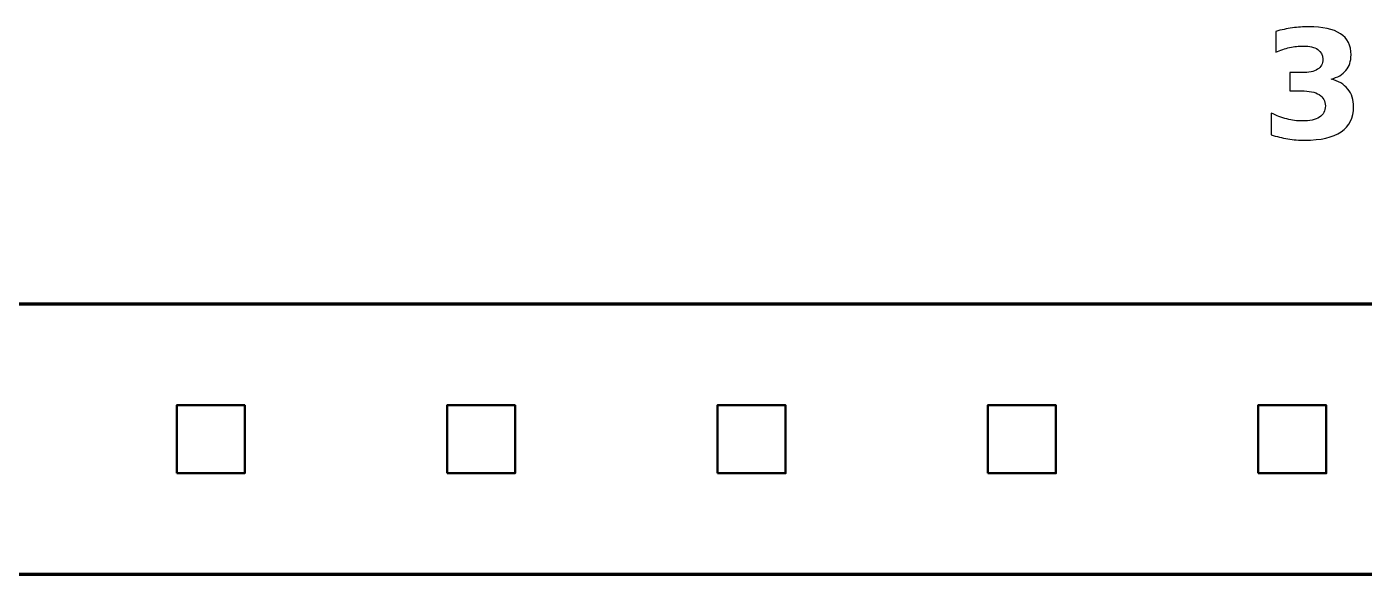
# Model space of a CAD drawing. Header units: centimetres. Extents: x -15.07 to -5.93, y -15.14 to -14.3.
# Drawn here: x -12.578 to -11.321, y -14.977 to -14.462 of the extents above; entities that cross this region are included whole.
import ezdxf

# ---------------------------------------------------------------- set-up
doc = ezdxf.new("R2010")
doc.units = ezdxf.units.CM
doc.header["$MEASUREMENT"] = 0
doc.layers.add('Layer 1', color=7, linetype='Continuous')

msp = doc.modelspace()

# ---------------------------------------------------------------- linework, layer by layer
at = {"layer": 'Layer 1', "color": 7, "lineweight": 100}
msp.add_lwpolyline([(-15.072, -14.977), (-5.928, -14.977), (-5.928, -14.723), (-15.072, -14.723), (-15.072, -14.977)], close=True, dxfattribs=at)
at = {"layer": 'Layer 1', "color": 7, "lineweight": 50}
for points in [[(-12.437, -14.882), (-12.373, -14.882), (-12.373, -14.818), (-12.437, -14.818), (-12.437, -14.882)], [(-12.183, -14.882), (-12.119, -14.882), (-12.119, -14.818), (-12.183, -14.818), (-12.183, -14.882)], [(-11.929, -14.882), (-11.865, -14.882), (-11.865, -14.818), (-11.929, -14.818), (-11.929, -14.882)], [(-11.675, -14.882), (-11.611, -14.882), (-11.611, -14.818), (-11.675, -14.818), (-11.675, -14.882)], [(-11.421, -14.882), (-11.357, -14.882), (-11.357, -14.818), (-11.421, -14.818), (-11.421, -14.882)]]:
    msp.add_lwpolyline(points, close=True, dxfattribs=at)
at = {"layer": 'Layer 1', "color": 250}
msp.add_open_spline([(-11.35248, -14.51124), (-11.34556, -14.51303), (-11.34027, -14.51616), (-11.33667, -14.52058), (-11.33667, -14.52058), (-11.33307, -14.52502), (-11.33126, -14.53064), (-11.33126, -14.53749), (-11.33126, -14.53749), (-11.33126, -14.54769), (-11.33517, -14.55545), (-11.34297, -14.56077), (-11.34297, -14.56077), (-11.35078, -14.56606), (-11.36217, -14.56872), (-11.37715, -14.56872), (-11.37715, -14.56872), (-11.38244, -14.56872), (-11.38773, -14.5683), (-11.39305, -14.56745), (-11.39305, -14.56745), (-11.39834, -14.5666), (-11.40358, -14.56531), (-11.40878, -14.56362), (-11.40878, -14.56362), (-11.40878, -14.56362), (-11.40878, -14.54315), (-11.40878, -14.54315), (-11.40878, -14.54315), (-11.40382, -14.54562), (-11.3989, -14.54751), (-11.39401, -14.54878), (-11.39401, -14.54878), (-11.38912, -14.55002), (-11.3843, -14.55066), (-11.37957, -14.55066), (-11.37957, -14.55066), (-11.37254, -14.55066), (-11.36715, -14.54943), (-11.36341, -14.54701), (-11.36341, -14.54701), (-11.35967, -14.54457), (-11.35779, -14.54109), (-11.35779, -14.53652), (-11.35779, -14.53652), (-11.35779, -14.53184), (-11.35972, -14.52829), (-11.36355, -14.52589), (-11.36355, -14.52589), (-11.36739, -14.52347), (-11.37305, -14.52227), (-11.38053, -14.52227), (-11.38053, -14.52227), (-11.38053, -14.52227), (-11.39114, -14.52227), (-11.39114, -14.52227), (-11.39114, -14.52227), (-11.39114, -14.52227), (-11.39114, -14.50517), (-11.39114, -14.50517), (-11.39114, -14.50517), (-11.39114, -14.50517), (-11.37999, -14.50517), (-11.37999, -14.50517), (-11.37999, -14.50517), (-11.37331, -14.50517), (-11.36837, -14.50414), (-11.36511, -14.50204), (-11.36511, -14.50204), (-11.36184, -14.49995), (-11.36021, -14.49678), (-11.36021, -14.49252), (-11.36021, -14.49252), (-11.36021, -14.48857), (-11.36179, -14.48551), (-11.36496, -14.48337), (-11.36496, -14.48337), (-11.36814, -14.48121), (-11.37261, -14.48013), (-11.37839, -14.48013), (-11.37839, -14.48013), (-11.38267, -14.48013), (-11.38698, -14.4806), (-11.39135, -14.48156), (-11.39135, -14.48156), (-11.3957, -14.48252), (-11.40003, -14.48396), (-11.40436, -14.48584), (-11.40436, -14.48584), (-11.40436, -14.48584), (-11.40436, -14.46641), (-11.40436, -14.46641), (-11.40436, -14.46641), (-11.39911, -14.46493), (-11.39394, -14.46383), (-11.38879, -14.4631), (-11.38879, -14.4631), (-11.38364, -14.46237), (-11.37861, -14.46199), (-11.37364, -14.46199), (-11.37364, -14.46199), (-11.36028, -14.46199), (-11.35027, -14.46418), (-11.34363, -14.46858), (-11.34363, -14.46858), (-11.337, -14.47295), (-11.33369, -14.47956), (-11.33369, -14.48838), (-11.33369, -14.48838), (-11.33369, -14.49438), (-11.33526, -14.49932), (-11.33844, -14.50315), (-11.33844, -14.50315), (-11.34161, -14.50698), (-11.34629, -14.50969), (-11.35248, -14.51124)], degree=3, knots=[0, 0, 0, 0, 0.0344828, 0.0344828, 0.0344828, 0.0344828, 0.0689655, 0.0689655, 0.0689655, 0.0689655, 0.1034483, 0.1034483, 0.1034483, 0.1034483, 0.137931, 0.137931, 0.137931, 0.137931, 0.1724138, 0.1724138, 0.1724138, 0.1724138, 0.2068966, 0.2068966, 0.2068966, 0.2068966, 0.2413793, 0.2413793, 0.2413793, 0.2413793, 0.2758621, 0.2758621, 0.2758621, 0.2758621, 0.3103448, 0.3103448, 0.3103448, 0.3103448, 0.3448276, 0.3448276, 0.3448276, 0.3448276, 0.3793103, 0.3793103, 0.3793103, 0.3793103, 0.4137931, 0.4137931, 0.4137931, 0.4137931, 0.4482759, 0.4482759, 0.4482759, 0.4482759, 0.4827586, 0.4827586, 0.4827586, 0.4827586, 0.5172414, 0.5172414, 0.5172414, 0.5172414, 0.5517241, 0.5517241, 0.5517241, 0.5517241, 0.5862069, 0.5862069, 0.5862069, 0.5862069, 0.6206897, 0.6206897, 0.6206897, 0.6206897, 0.6551724, 0.6551724, 0.6551724, 0.6551724, 0.6896552, 0.6896552, 0.6896552, 0.6896552, 0.7241379, 0.7241379, 0.7241379, 0.7241379, 0.7586207, 0.7586207, 0.7586207, 0.7586207, 0.7931034, 0.7931034, 0.7931034, 0.7931034, 0.8275862, 0.8275862, 0.8275862, 0.8275862, 0.862069, 0.862069, 0.862069, 0.862069, 0.8965517, 0.8965517, 0.8965517, 0.8965517, 0.9310345, 0.9310345, 0.9310345, 0.9310345, 0.9655172, 0.9655172, 0.9655172, 0.9655172, 1, 1, 1, 1], dxfattribs=at)

doc.saveas('drawing.dxf')
